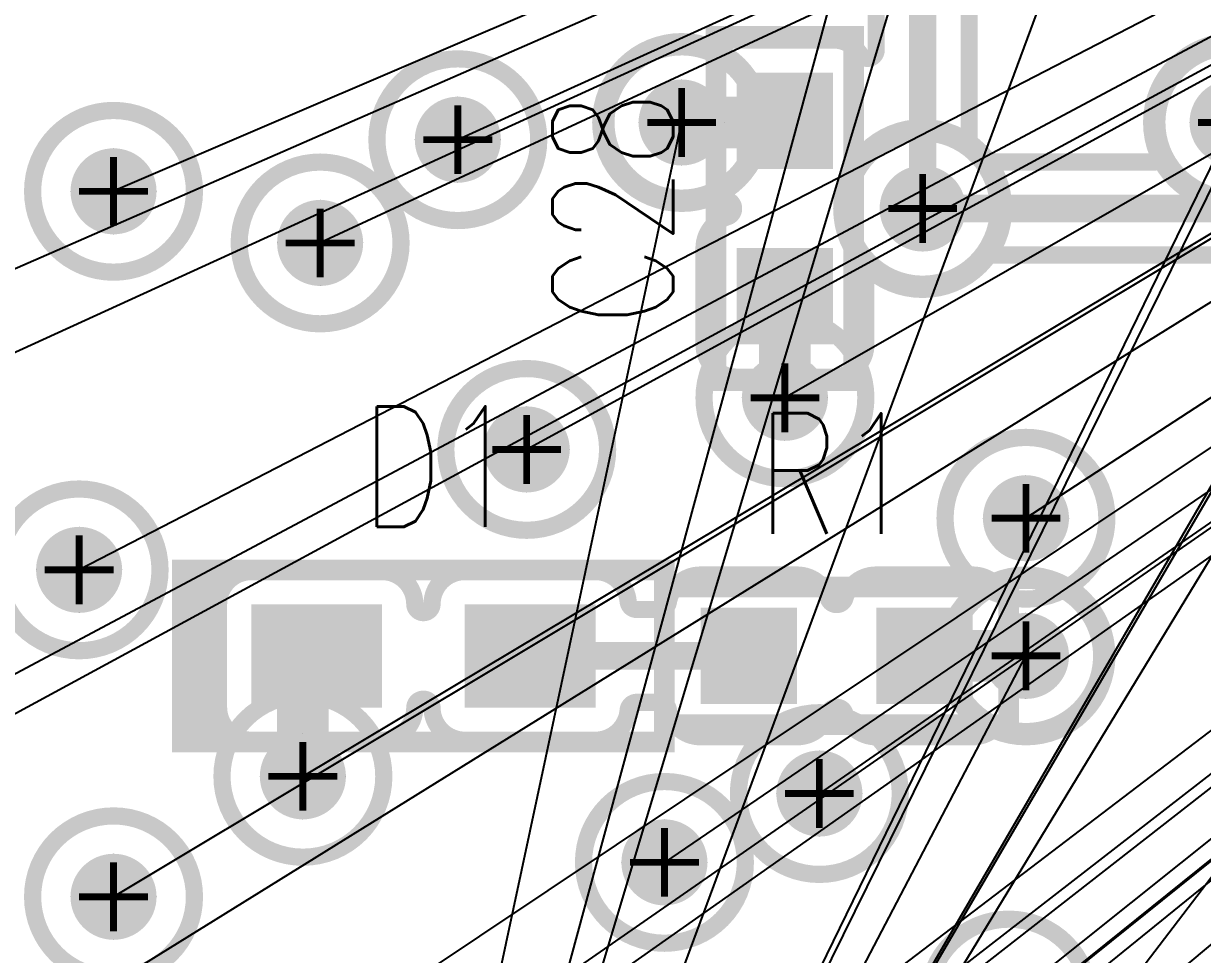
# Model space of a CAD drawing. Extents: x -1.33 to 3.2, y -3.63 to 2.02.
# Drawn here: x -0.9461 to -0.6037, y 0.9182 to 1.1887 of the extents above; entities that cross this region are included whole.
import ezdxf
from ezdxf.enums import TextEntityAlignment as Align

# ---------------------------------------------------------------- set-up
doc = ezdxf.new("R2010")
doc.units = 0
for name, pattern in [('SIG_0', [2, 1, 1]), ('SIG_34', [2, 1, 1]), ('SIG_45', [2, 1, 1]), ('SIG_52', [2, 1, 1])]:
    doc.linetypes.add(name, pattern=pattern)
for name, color, linetype in [('DRIL_PLTE_THRU_01', 16, 'CONTINUOUS'), ('DRIL_PLTE_THRU_02', 106, 'CONTINUOUS'), ('DRIL_PLTE_THRU_03', 255, 'CONTINUOUS'), ('DRIL_PLTE_THRU_04', 176, 'CONTINUOUS'), ('DRIL_SYMBOL', 254, 'CONTINUOUS'), ('LINK_00', 254, 'CONTINUOUS'), ('PADS_BOT', 5, 'CONTINUOUS'), ('PADS_INNER', 1, 'CONTINUOUS'), ('PADS_TOP', 1, 'CONTINUOUS'), ('PART_NAME_123', 255, 'CONTINUOUS'), ('PART_TOP_2DLINE_123', 255, 'CONTINUOUS'), ('POUR_VIATHERM_01', 1, 'CONTINUOUS'), ('POUR_VIATHERM_02', 112, 'CONTINUOUS'), ('POUR_VIATHERM_03', 222, 'CONTINUOUS'), ('POUR_VIATHERM_04', 5, 'CONTINUOUS'), ('POUR_VOID_01', 1, 'CONTINUOUS'), ('POUR_VOID_02', 112, 'CONTINUOUS'), ('POUR_VOID_03', 222, 'CONTINUOUS'), ('POUR_VOID_04', 5, 'CONTINUOUS'), ('TRACE_01', 1, 'CONTINUOUS'), ('TRACE_04', 5, 'CONTINUOUS'), ('VIAPTS', 34, 'CONTINUOUS')]:
    doc.layers.add(name, color=color, linetype=linetype)
doc.styles.add('W0$005', font='simplex', dxfattribs={"width": 0.75})

# ---------------------------------------------------------------- blocks, each defined once
blk = doc.blocks.new('POUR_VOID_713')
at = {"layer": 'POUR_VOID_01', "const_width": 0.005}
blk.add_lwpolyline([(-17.601, -16.666), (-17.601, -16.694, -0.37796), (-17.60931, -16.70343, 0.377959), (-17.6115, -16.70591), (-17.6115, -16.74645, 0.218159), (-17.61063, -16.74834, -0.949594), (-17.63757, -16.78305, 0.605913), (-17.6415, -16.78511), (-17.6415, -16.8045, -0.414214), (-17.651, -16.814), (-17.679, -16.814, -0.414214), (-17.6885, -16.8045), (-17.6885, -16.7765, -0.331681), (-17.68171, -16.7674, 0.745359), (-17.68171, -16.7626, -0.094092), (-17.68486, -16.76098, 0.261598), (-17.68728, -16.7606, -1.415377), (-17.68802, -16.71914, 0.27631), (-17.68551, -16.71858, -0.191165), (-17.679, -16.716), (-17.651, -16.716, -0.251365), (-17.64308, -16.72025, 0.742932), (-17.6385, -16.71887), (-17.6385, -16.70574, 0.353994), (-17.64048, -16.70329, -0.274382), (-17.6476, -16.69671, 0.745359), (-17.6524, -16.69671, -0.331681), (-17.6615, -16.7035), (-17.6895, -16.7035, -0.365973), (-17.69887, -16.69558, 0.365975), (-17.70133, -16.6935), (-17.70804, -16.6935, 0.389979), (-17.71053, -16.69579, -0.389979), (-17.72, -16.7045), (-17.758, -16.7045, -0.412482), (-17.7675, -16.69506, 0.994096), (-17.7725, -16.69506, -0.412482), (-17.782, -16.7045), (-17.82, -16.7045, -0.414214), (-17.8295, -16.695), (-17.8295, -16.665, -0.414214), (-17.82, -16.6555), (-17.782, -16.6555, -0.412482), (-17.7725, -16.66494, 0.994096), (-17.7675, -16.66494, -0.412482), (-17.758, -16.6555), (-17.72, -16.6555, -0.389979), (-17.71053, -16.66421, 0.389979), (-17.70804, -16.6665), (-17.70133, -16.6665, 0.365975), (-17.69887, -16.66442, -0.365973), (-17.6895, -16.6565), (-17.6615, -16.6565, -0.331681), (-17.6524, -16.66329, 0.745359), (-17.6476, -16.66329, -0.331681), (-17.6385, -16.6565), (-17.6105, -16.6565, -0.414214)], format="xyb", close=True, dxfattribs=at)
blk = doc.blocks.new('POUR_VOID_712')
at = {"layer": 'POUR_VOID_01', "const_width": 0.005}
blk.add_lwpolyline([(-17.60202, -16.87415, -1.391878), (-17.60202, -16.91585, 0.260532), (-17.60442, -16.9163, -0.175437), (-17.6105, -16.9185), (-17.6385, -16.9185, -0.331681), (-17.6476, -16.91171, 0.745359), (-17.6524, -16.91171, -0.331681), (-17.6615, -16.9185), (-17.6895, -16.9185, -0.365973), (-17.69887, -16.91058, 0.365975), (-17.70133, -16.9085), (-17.70804, -16.9085, 0.389979), (-17.71053, -16.91079, -0.389979), (-17.72, -16.9195), (-17.758, -16.9195, -0.412482), (-17.7675, -16.91006, 0.994096), (-17.7725, -16.91006, -0.412482), (-17.782, -16.9195), (-17.82, -16.9195, -0.414214), (-17.8295, -16.91), (-17.8295, -16.88, -0.414214), (-17.82, -16.8705), (-17.782, -16.8705, -0.412482), (-17.7725, -16.87994, 0.994096), (-17.7675, -16.87994, -0.412482), (-17.758, -16.8705), (-17.72, -16.8705, -0.389979), (-17.71053, -16.87921, 0.389979), (-17.70804, -16.8815), (-17.70133, -16.8815, 0.365975), (-17.69887, -16.87942, -0.365973), (-17.6895, -16.8715), (-17.6615, -16.8715, -0.331681), (-17.6524, -16.87829, 0.745359), (-17.6476, -16.87829, -0.331681), (-17.6385, -16.8715), (-17.6105, -16.8715, -0.175437), (-17.60442, -16.8737, 0.260532)], format="xyb", close=True, dxfattribs=at)
blk = doc.blocks.new('POUR_VOID_695')
at = {"layer": 'POUR_VOID_01', "const_width": 0.005}
blk.add_lwpolyline([(-17.52969, -16.76135, -1.334168), (-17.52798, -16.71915, 0.260532)], format="xyb", dxfattribs=at)
blk = doc.blocks.new('POUR_OUTLINE_677')
for name in ['POUR_VOID_695', 'POUR_VOID_713', 'POUR_VOID_712']:
    blk.add_blockref(name, (0, 0))
blk = doc.blocks.new('POUR_VIATHERM_785')
at = {"layer": 'POUR_VIATHERM_01'}
for points in [[(-17.805, -16.9175), (-17.805, -16.9175)], [(-17.8175, -16.93), (-17.8175, -16.93)], [(-17.7925, -16.93), (-17.7925, -16.93)], [(-17.805, -16.9425), (-17.805, -16.9425)]]:
    blk.add_lwpolyline(points, dxfattribs=at)
blk = doc.blocks.new('POUR_VIATHERM_823')
at = {"layer": 'POUR_VIATHERM_01'}
for points in [[(-17.74, -16.8225), (-17.74, -16.8225)], [(-17.7525, -16.835), (-17.7525, -16.835)], [(-17.7275, -16.835), (-17.7275, -16.835)], [(-17.74, -16.8475), (-17.74, -16.8475)]]:
    blk.add_lwpolyline(points, dxfattribs=at)
blk = doc.blocks.new('POUR_VIATHERM_824')
at = {"layer": 'POUR_VIATHERM_01'}
for points in [[(-17.8, -16.7625), (-17.8, -16.7625)], [(-17.8125, -16.775), (-17.8125, -16.775)], [(-17.7875, -16.775), (-17.7875, -16.775)], [(-17.8, -16.7875), (-17.8, -16.7875)]]:
    blk.add_lwpolyline(points, dxfattribs=at)
blk = doc.blocks.new('POUR_VIATHERM_825')
at = {"layer": 'POUR_VIATHERM_01'}
for points in [[(-17.76, -16.7325), (-17.76, -16.7325)], [(-17.7725, -16.745), (-17.7725, -16.745)], [(-17.7475, -16.745), (-17.7475, -16.745)], [(-17.76, -16.7575), (-17.76, -16.7575)]]:
    blk.add_lwpolyline(points, dxfattribs=at)
blk = doc.blocks.new('POUR_VIATHERM_826')
at = {"layer": 'POUR_VIATHERM_01'}
for points in [[(-17.7, -16.9425), (-17.7, -16.9425)], [(-17.7125, -16.955), (-17.7125, -16.955)], [(-17.6875, -16.955), (-17.6875, -16.955)], [(-17.7, -16.9675), (-17.7, -16.9675)]]:
    blk.add_lwpolyline(points, dxfattribs=at)
blk = doc.blocks.new('POUR_VIATHERM_828')
at = {"layer": 'POUR_VIATHERM_01'}
for points in [[(-17.655, -16.9225), (-17.655, -16.9225)], [(-17.6675, -16.935), (-17.6675, -16.935)], [(-17.6425, -16.935), (-17.6425, -16.935)], [(-17.655, -16.9475), (-17.655, -16.9475)]]:
    blk.add_lwpolyline(points, dxfattribs=at)
blk = doc.blocks.new('POUR_VIATHERM_829')
at = {"layer": 'POUR_VIATHERM_01'}
for points in [[(-17.595, -16.8425), (-17.595, -16.8425)], [(-17.6075, -16.855), (-17.6075, -16.855)], [(-17.5825, -16.855), (-17.5825, -16.855)], [(-17.595, -16.8675), (-17.595, -16.8675)]]:
    blk.add_lwpolyline(points, dxfattribs=at)
blk = doc.blocks.new('POUR_VIATHERM_831')
at = {"layer": 'POUR_VIATHERM_01'}
for points in [[(-17.87, -16.8575), (-17.87, -16.8575)], [(-17.8825, -16.87), (-17.8825, -16.87)], [(-17.8575, -16.87), (-17.8575, -16.87)], [(-17.87, -16.8825), (-17.87, -16.8825)]]:
    blk.add_lwpolyline(points, dxfattribs=at)
blk = doc.blocks.new('POUR_VIATHERM_850')
at = {"layer": 'POUR_VIATHERM_01'}
for points in [[(-17.6775, -16.82), (-17.6775, -16.82)], [(-17.6525, -16.82), (-17.6525, -16.82)], [(-17.665, -16.8325), (-17.665, -16.8325)]]:
    blk.add_lwpolyline(points, dxfattribs=at)
blk = doc.blocks.new('POUR_VIATHERM_968')
at = {"layer": 'POUR_VIATHERM_01'}
for points in [[(-17.86, -16.9525), (-17.86, -16.9525)], [(-17.8725, -16.965), (-17.8725, -16.965)], [(-17.8475, -16.965), (-17.8475, -16.965)], [(-17.86, -16.9775), (-17.86, -16.9775)]]:
    blk.add_lwpolyline(points, dxfattribs=at)
blk = doc.blocks.new('POUR_VIATHERM_984')
at = {"layer": 'POUR_VIATHERM_01'}
for points in [[(-17.86, -16.7475), (-17.86, -16.7475)], [(-17.8725, -16.76), (-17.8725, -16.76)], [(-17.8475, -16.76), (-17.8475, -16.76)], [(-17.86, -16.7725), (-17.86, -16.7725)]]:
    blk.add_lwpolyline(points, dxfattribs=at)
blk = doc.blocks.new('POUR_HEADER_0')
for name in ['POUR_OUTLINE_677', 'POUR_VIATHERM_825', 'POUR_VIATHERM_984', 'POUR_VIATHERM_824', 'POUR_VIATHERM_850', 'POUR_VIATHERM_823', 'POUR_VIATHERM_829', 'POUR_VIATHERM_831', 'POUR_VIATHERM_785', 'POUR_VIATHERM_828', 'POUR_VIATHERM_826', 'POUR_VIATHERM_968']:
    blk.add_blockref(name, (18, 18))
blk = doc.blocks.new('POUR_VOID_41')
at = {"layer": 'POUR_VOID_04', "const_width": 0.005}
blk.add_lwpolyline([(-17.617, -16.895, 1), (-17.573, -16.895, 1)], format="xyb", close=True, dxfattribs=at)
blk = doc.blocks.new('POUR_VOID_32')
at = {"layer": 'POUR_VOID_04', "const_width": 0.005}
blk.add_lwpolyline([(-17.717, -16.74, 1), (-17.673, -16.74, 1)], format="xyb", close=True, dxfattribs=at)
blk = doc.blocks.new('POUR_VOID_12')
at = {"layer": 'POUR_VOID_04', "const_width": 0.005}
blk.add_lwpolyline([(-17.475, -16.7785), (-17.60645, -16.7785, 0.218159), (-17.60834, -16.77937, -2.690856), (-17.60834, -16.75063, 0.218159), (-17.60645, -16.7515), (-17.55779, -16.7515, 0.529202), (-17.55546, -16.74808, -1.470112), (-17.51454, -16.74808, 0.529202)], format="xyb", dxfattribs=at)
blk = doc.blocks.new('POUR_OUTLINE_4')
for name in ['POUR_VOID_12', 'POUR_VOID_32', 'POUR_VOID_41']:
    blk.add_blockref(name, (0, 0))
blk = doc.blocks.new('POUR_VIATHERM_113')
at = {"layer": 'POUR_VIATHERM_04'}
for points in [[(-17.805, -16.9175), (-17.805, -16.9175)], [(-17.8175, -16.93), (-17.8175, -16.93)], [(-17.7925, -16.93), (-17.7925, -16.93)], [(-17.805, -16.9425), (-17.805, -16.9425)]]:
    blk.add_lwpolyline(points, dxfattribs=at)
blk = doc.blocks.new('POUR_VIATHERM_149')
at = {"layer": 'POUR_VIATHERM_04'}
for points in [[(-17.74, -16.8225), (-17.74, -16.8225)], [(-17.7525, -16.835), (-17.7525, -16.835)], [(-17.7275, -16.835), (-17.7275, -16.835)], [(-17.74, -16.8475), (-17.74, -16.8475)]]:
    blk.add_lwpolyline(points, dxfattribs=at)
blk = doc.blocks.new('POUR_VIATHERM_150')
at = {"layer": 'POUR_VIATHERM_04'}
for points in [[(-17.8, -16.7625), (-17.8, -16.7625)], [(-17.8125, -16.775), (-17.8125, -16.775)], [(-17.7875, -16.775), (-17.7875, -16.775)], [(-17.8, -16.7875), (-17.8, -16.7875)]]:
    blk.add_lwpolyline(points, dxfattribs=at)
blk = doc.blocks.new('POUR_VIATHERM_151')
at = {"layer": 'POUR_VIATHERM_04'}
for points in [[(-17.76, -16.7325), (-17.76, -16.7325)], [(-17.7725, -16.745), (-17.7725, -16.745)], [(-17.7475, -16.745), (-17.7475, -16.745)], [(-17.76, -16.7575), (-17.76, -16.7575)]]:
    blk.add_lwpolyline(points, dxfattribs=at)
blk = doc.blocks.new('POUR_VIATHERM_152')
at = {"layer": 'POUR_VIATHERM_04'}
for points in [[(-17.7, -16.9425), (-17.7, -16.9425)], [(-17.7125, -16.955), (-17.7125, -16.955)], [(-17.6875, -16.955), (-17.6875, -16.955)], [(-17.7, -16.9675), (-17.7, -16.9675)]]:
    blk.add_lwpolyline(points, dxfattribs=at)
blk = doc.blocks.new('POUR_VIATHERM_154')
at = {"layer": 'POUR_VIATHERM_04'}
for points in [[(-17.655, -16.9225), (-17.655, -16.9225)], [(-17.6675, -16.935), (-17.6675, -16.935)], [(-17.6425, -16.935), (-17.6425, -16.935)], [(-17.655, -16.9475), (-17.655, -16.9475)]]:
    blk.add_lwpolyline(points, dxfattribs=at)
blk = doc.blocks.new('POUR_VIATHERM_155')
at = {"layer": 'POUR_VIATHERM_04'}
for points in [[(-17.595, -16.8425), (-17.595, -16.8425)], [(-17.6075, -16.855), (-17.6075, -16.855)], [(-17.5825, -16.855), (-17.5825, -16.855)], [(-17.595, -16.8675), (-17.595, -16.8675)]]:
    blk.add_lwpolyline(points, dxfattribs=at)
blk = doc.blocks.new('POUR_VIATHERM_157')
at = {"layer": 'POUR_VIATHERM_04'}
for points in [[(-17.87, -16.8575), (-17.87, -16.8575)], [(-17.8825, -16.87), (-17.8825, -16.87)], [(-17.8575, -16.87), (-17.8575, -16.87)], [(-17.87, -16.8825), (-17.87, -16.8825)]]:
    blk.add_lwpolyline(points, dxfattribs=at)
blk = doc.blocks.new('POUR_VIATHERM_166')
at = {"layer": 'POUR_VIATHERM_04'}
for points in [[(-17.665, -16.8075), (-17.665, -16.8075)], [(-17.6775, -16.82), (-17.6775, -16.82)], [(-17.6525, -16.82), (-17.6525, -16.82)], [(-17.665, -16.8325), (-17.665, -16.8325)]]:
    blk.add_lwpolyline(points, dxfattribs=at)
blk = doc.blocks.new('POUR_VIATHERM_252')
at = {"layer": 'POUR_VIATHERM_04'}
for points in [[(-17.86, -16.9525), (-17.86, -16.9525)], [(-17.8725, -16.965), (-17.8725, -16.965)], [(-17.8475, -16.965), (-17.8475, -16.965)], [(-17.86, -16.9775), (-17.86, -16.9775)]]:
    blk.add_lwpolyline(points, dxfattribs=at)
blk = doc.blocks.new('POUR_VIATHERM_268')
at = {"layer": 'POUR_VIATHERM_04'}
for points in [[(-17.86, -16.7475), (-17.86, -16.7475)], [(-17.8725, -16.76), (-17.8725, -16.76)], [(-17.8475, -16.76), (-17.8475, -16.76)], [(-17.86, -16.7725), (-17.86, -16.7725)]]:
    blk.add_lwpolyline(points, dxfattribs=at)
blk = doc.blocks.new('POUR_HEADER_1')
for name in ['POUR_OUTLINE_4', 'POUR_VIATHERM_151', 'POUR_VIATHERM_268', 'POUR_VIATHERM_150', 'POUR_VIATHERM_166', 'POUR_VIATHERM_149', 'POUR_VIATHERM_155', 'POUR_VIATHERM_157', 'POUR_VIATHERM_113', 'POUR_VIATHERM_154', 'POUR_VIATHERM_152', 'POUR_VIATHERM_252']:
    blk.add_blockref(name, (18, 18))
blk = doc.blocks.new('POUR_VOID_1997')
at = {"layer": 'POUR_VOID_02', "const_width": 0.005}
blk.add_lwpolyline([(-17.7185, -16.74, 1), (-17.6715, -16.74, 1)], format="xyb", close=True, dxfattribs=at)
blk = doc.blocks.new('POUR_VOID_1996')
at = {"layer": 'POUR_VOID_02', "const_width": 0.005}
blk.add_lwpolyline([(-17.6485, -16.765, 1), (-17.6015, -16.765, 1)], format="xyb", close=True, dxfattribs=at)
blk = doc.blocks.new('POUR_VOID_1992')
at = {"layer": 'POUR_VOID_02', "const_width": 0.005}
blk.add_lwpolyline([(-17.6185, -16.895, 1), (-17.5715, -16.895, 1)], format="xyb", close=True, dxfattribs=at)
blk = doc.blocks.new('POUR_VOID_1991')
at = {"layer": 'POUR_VOID_02', "const_width": 0.005}
blk.add_lwpolyline([(-17.5585, -16.74, 1), (-17.5115, -16.74, 1)], format="xyb", close=True, dxfattribs=at)
blk = doc.blocks.new('POUR_OUTLINE_1921')
for name in ['POUR_VOID_1997', 'POUR_VOID_1991', 'POUR_VOID_1996', 'POUR_VOID_1992']:
    blk.add_blockref(name, (0, 0))
blk = doc.blocks.new('POUR_VIATHERM_2050')
at = {"layer": 'POUR_VIATHERM_02'}
for points in [[(-17.805, -16.9175), (-17.805, -16.9175)], [(-17.8175, -16.93), (-17.8175, -16.93)], [(-17.7925, -16.93), (-17.7925, -16.93)], [(-17.805, -16.9425), (-17.805, -16.9425)]]:
    blk.add_lwpolyline(points, dxfattribs=at)
blk = doc.blocks.new('POUR_VIATHERM_2087')
at = {"layer": 'POUR_VIATHERM_02'}
for points in [[(-17.74, -16.8225), (-17.74, -16.8225)], [(-17.7525, -16.835), (-17.7525, -16.835)], [(-17.7275, -16.835), (-17.7275, -16.835)], [(-17.74, -16.8475), (-17.74, -16.8475)]]:
    blk.add_lwpolyline(points, dxfattribs=at)
blk = doc.blocks.new('POUR_VIATHERM_2088')
at = {"layer": 'POUR_VIATHERM_02'}
for points in [[(-17.8, -16.7625), (-17.8, -16.7625)], [(-17.8125, -16.775), (-17.8125, -16.775)], [(-17.7875, -16.775), (-17.7875, -16.775)], [(-17.8, -16.7875), (-17.8, -16.7875)]]:
    blk.add_lwpolyline(points, dxfattribs=at)
blk = doc.blocks.new('POUR_VIATHERM_2089')
at = {"layer": 'POUR_VIATHERM_02'}
for points in [[(-17.76, -16.7325), (-17.76, -16.7325)], [(-17.7725, -16.745), (-17.7725, -16.745)], [(-17.7475, -16.745), (-17.7475, -16.745)], [(-17.76, -16.7575), (-17.76, -16.7575)]]:
    blk.add_lwpolyline(points, dxfattribs=at)
blk = doc.blocks.new('POUR_VIATHERM_2090')
at = {"layer": 'POUR_VIATHERM_02'}
for points in [[(-17.7, -16.9425), (-17.7, -16.9425)], [(-17.7125, -16.955), (-17.7125, -16.955)], [(-17.6875, -16.955), (-17.6875, -16.955)], [(-17.7, -16.9675), (-17.7, -16.9675)]]:
    blk.add_lwpolyline(points, dxfattribs=at)
blk = doc.blocks.new('POUR_VIATHERM_2092')
at = {"layer": 'POUR_VIATHERM_02'}
for points in [[(-17.655, -16.9225), (-17.655, -16.9225)], [(-17.6675, -16.935), (-17.6675, -16.935)], [(-17.6425, -16.935), (-17.6425, -16.935)], [(-17.655, -16.9475), (-17.655, -16.9475)]]:
    blk.add_lwpolyline(points, dxfattribs=at)
blk = doc.blocks.new('POUR_VIATHERM_2093')
at = {"layer": 'POUR_VIATHERM_02'}
for points in [[(-17.595, -16.8425), (-17.595, -16.8425)], [(-17.6075, -16.855), (-17.6075, -16.855)], [(-17.5825, -16.855), (-17.5825, -16.855)], [(-17.595, -16.8675), (-17.595, -16.8675)]]:
    blk.add_lwpolyline(points, dxfattribs=at)
blk = doc.blocks.new('POUR_VIATHERM_2095')
at = {"layer": 'POUR_VIATHERM_02'}
for points in [[(-17.87, -16.8575), (-17.87, -16.8575)], [(-17.8825, -16.87), (-17.8825, -16.87)], [(-17.8575, -16.87), (-17.8575, -16.87)], [(-17.87, -16.8825), (-17.87, -16.8825)]]:
    blk.add_lwpolyline(points, dxfattribs=at)
blk = doc.blocks.new('POUR_VIATHERM_2104')
at = {"layer": 'POUR_VIATHERM_02'}
for points in [[(-17.665, -16.8075), (-17.665, -16.8075)], [(-17.6775, -16.82), (-17.6775, -16.82)], [(-17.6525, -16.82), (-17.6525, -16.82)], [(-17.665, -16.8325), (-17.665, -16.8325)]]:
    blk.add_lwpolyline(points, dxfattribs=at)
blk = doc.blocks.new('POUR_VIATHERM_2193')
at = {"layer": 'POUR_VIATHERM_02'}
for points in [[(-17.86, -16.9525), (-17.86, -16.9525)], [(-17.8725, -16.965), (-17.8725, -16.965)], [(-17.8475, -16.965), (-17.8475, -16.965)], [(-17.86, -16.9775), (-17.86, -16.9775)]]:
    blk.add_lwpolyline(points, dxfattribs=at)
blk = doc.blocks.new('POUR_VIATHERM_2209')
at = {"layer": 'POUR_VIATHERM_02'}
for points in [[(-17.86, -16.7475), (-17.86, -16.7475)], [(-17.8725, -16.76), (-17.8725, -16.76)], [(-17.8475, -16.76), (-17.8475, -16.76)], [(-17.86, -16.7725), (-17.86, -16.7725)]]:
    blk.add_lwpolyline(points, dxfattribs=at)
blk = doc.blocks.new('POUR_HEADER_2')
for name in ['POUR_OUTLINE_1921', 'POUR_VIATHERM_2089', 'POUR_VIATHERM_2209', 'POUR_VIATHERM_2088', 'POUR_VIATHERM_2104', 'POUR_VIATHERM_2087', 'POUR_VIATHERM_2093', 'POUR_VIATHERM_2095', 'POUR_VIATHERM_2050', 'POUR_VIATHERM_2092', 'POUR_VIATHERM_2090', 'POUR_VIATHERM_2193']:
    blk.add_blockref(name, (18, 18))
blk = doc.blocks.new('POUR_VOID_1835')
at = {"layer": 'POUR_VOID_03', "const_width": 0.005}
blk.add_lwpolyline([(-17.8835, -16.76, 1), (-17.8365, -16.76, 1)], format="xyb", close=True, dxfattribs=at)
blk = doc.blocks.new('POUR_VOID_1834')
at = {"layer": 'POUR_VOID_03', "const_width": 0.005}
blk.add_lwpolyline([(-17.8935, -16.87, 1), (-17.8465, -16.87, 1)], format="xyb", close=True, dxfattribs=at)
blk = doc.blocks.new('POUR_VOID_1832')
at = {"layer": 'POUR_VOID_03', "const_width": 0.005}
blk.add_lwpolyline([(-17.8835, -16.965, 1), (-17.8365, -16.965, 1)], format="xyb", close=True, dxfattribs=at)
blk = doc.blocks.new('POUR_VOID_1828')
at = {"layer": 'POUR_VOID_03', "const_width": 0.005}
blk.add_lwpolyline([(-17.7835, -16.745, 1), (-17.7365, -16.745, 1)], format="xyb", close=True, dxfattribs=at)
blk = doc.blocks.new('POUR_VOID_1827')
at = {"layer": 'POUR_VOID_03', "const_width": 0.005}
blk.add_lwpolyline([(-17.8235, -16.775, 1), (-17.7765, -16.775, 1)], format="xyb", close=True, dxfattribs=at)
blk = doc.blocks.new('POUR_VOID_1826')
at = {"layer": 'POUR_VOID_03', "const_width": 0.005}
blk.add_lwpolyline([(-17.8285, -16.93, 1), (-17.7815, -16.93, 1)], format="xyb", close=True, dxfattribs=at)
blk = doc.blocks.new('POUR_VOID_1818')
at = {"layer": 'POUR_VOID_03', "const_width": 0.005}
blk.add_lwpolyline([(-17.7635, -16.835, 1), (-17.7165, -16.835, 1)], format="xyb", close=True, dxfattribs=at)
blk = doc.blocks.new('POUR_VOID_1812')
at = {"layer": 'POUR_VOID_03', "const_width": 0.005}
blk.add_lwpolyline([(-17.6485, -16.765, 1), (-17.6015, -16.765, 1)], format="xyb", close=True, dxfattribs=at)
blk = doc.blocks.new('POUR_VOID_1811')
at = {"layer": 'POUR_VOID_03', "const_width": 0.005}
blk.add_lwpolyline([(-17.6885, -16.82, 1), (-17.6415, -16.82, 1)], format="xyb", close=True, dxfattribs=at)
blk = doc.blocks.new('POUR_VOID_1810')
at = {"layer": 'POUR_VOID_03', "const_width": 0.005}
blk.add_lwpolyline([(-17.6785, -16.935, 1), (-17.6315, -16.935, 1)], format="xyb", close=True, dxfattribs=at)
blk = doc.blocks.new('POUR_VOID_1809')
at = {"layer": 'POUR_VOID_03', "const_width": 0.005}
blk.add_lwpolyline([(-17.7235, -16.955, 1), (-17.6765, -16.955, 1)], format="xyb", close=True, dxfattribs=at)
blk = doc.blocks.new('POUR_VOID_1801')
at = {"layer": 'POUR_VOID_03', "const_width": 0.005}
blk.add_lwpolyline([(-17.6185, -16.855, 1), (-17.5715, -16.855, 1)], format="xyb", close=True, dxfattribs=at)
blk = doc.blocks.new('POUR_VOID_1800')
at = {"layer": 'POUR_VOID_03', "const_width": 0.005}
blk.add_lwpolyline([(-17.6235, -16.995, 1), (-17.5765, -16.995, 1)], format="xyb", close=True, dxfattribs=at)
blk = doc.blocks.new('POUR_VOID_1791')
at = {"layer": 'POUR_VOID_03', "const_width": 0.005}
blk.add_lwpolyline([(-17.40952, -16.70152, -1.484587), (-17.39745, -16.74337, -0.331188), (-17.40717, -16.76969, -2.659352), (-17.43783, -16.76531, -0.67863), (-17.41755, -16.72663, -0.202255), (-17.41548, -16.70848, -0.187267), (-17.43175, -16.71343, -1.216147), (-17.47521, -16.69801, -0.315726), (-17.5, -16.68734, -3.525319), (-17.5, -16.66266, -0.991429), (-17.45979, -16.68699, -0.070094), (-17.45325, -16.68657, -1.201829)], format="xyb", close=True, dxfattribs=at)
blk = doc.blocks.new('POUR_OUTLINE_1392')
for name in ['POUR_VOID_1791', 'POUR_VOID_1828', 'POUR_VOID_1835', 'POUR_VOID_1812', 'POUR_VOID_1827', 'POUR_VOID_1811', 'POUR_VOID_1818', 'POUR_VOID_1801', 'POUR_VOID_1834', 'POUR_VOID_1826', 'POUR_VOID_1810', 'POUR_VOID_1809', 'POUR_VOID_1832', 'POUR_VOID_1800']:
    blk.add_blockref(name, (0, 0))
blk = doc.blocks.new('POUR_VIATHERM_1900')
at = {"layer": 'POUR_VIATHERM_03'}
for points in [[(-17.535, -16.7275), (-17.535, -16.7275)], [(-17.5475, -16.74), (-17.5475, -16.74)], [(-17.5225, -16.74), (-17.5225, -16.74)], [(-17.535, -16.7525), (-17.535, -16.7525)]]:
    blk.add_lwpolyline(points, dxfattribs=at)
blk = doc.blocks.new('POUR_VIATHERM_1903')
at = {"layer": 'POUR_VIATHERM_03'}
for points in [[(-17.695, -16.7275), (-17.695, -16.7275)], [(-17.7075, -16.74), (-17.7075, -16.74)], [(-17.6825, -16.74), (-17.6825, -16.74)], [(-17.695, -16.7525), (-17.695, -16.7525)]]:
    blk.add_lwpolyline(points, dxfattribs=at)
blk = doc.blocks.new('POUR_VIATHERM_1919')
at = {"layer": 'POUR_VIATHERM_03'}
for points in [[(-17.595, -16.8825), (-17.595, -16.8825)], [(-17.6075, -16.895), (-17.6075, -16.895)], [(-17.5825, -16.895), (-17.5825, -16.895)], [(-17.595, -16.9075), (-17.595, -16.9075)]]:
    blk.add_lwpolyline(points, dxfattribs=at)
blk = doc.blocks.new('POUR_HEADER_3')
for name in ['POUR_OUTLINE_1392', 'POUR_VIATHERM_1903', 'POUR_VIATHERM_1900', 'POUR_VIATHERM_1919']:
    blk.add_blockref(name, (18, 15.915))
blk = doc.blocks.new('SMOOTH_0$006')
at = {"const_width": 0.003}
blk.add_lwpolyline([(-0.0015, 0, 1), (0.0015, 0, 1)], format="xyb", close=True, dxfattribs=at)
blk = doc.blocks.new('PART_BODY_TOP_24')
at = {"layer": 'PART_TOP_2DLINE_123', "const_width": 0.006}
blk.add_lwpolyline([(-0.05, -0.02), (0.05, -0.02), (0.05, 0.02), (-0.05, 0.02)], close=True, dxfattribs=at)
at = {"layer": 'PART_TOP_2DLINE_123'}
for p in [(-0.05, 0.02), (0.05, 0.02), (-0.05, -0.02), (0.05, -0.02)]:
    blk.add_blockref('SMOOTH_0$006', p, dxfattribs=at)
blk = doc.blocks.new('DRIL_HOLE_0')
blk.add_lwpolyline([(0, 0, 1), (0, 0, 1)], format="xyb", close=True)
blk = doc.blocks.new('PAD_10')
blk.add_lwpolyline([(0, 0, 1), (0, 0, 1)], format="xyb", close=True)
blk = doc.blocks.new('PAD_12')
at = {"const_width": 0.028}
blk.add_lwpolyline([(-0.014, 0), (0.014, 0)], dxfattribs=at)
blk = doc.blocks.new('STK_TOP_8')
at = {"layer": 'DRIL_PLTE_THRU_01'}
blk.add_blockref('DRIL_HOLE_0', (0, 0), dxfattribs=at)
at = {"layer": 'DRIL_PLTE_THRU_02'}
blk.add_blockref('DRIL_HOLE_0', (0, 0), dxfattribs=at)
at = {"layer": 'DRIL_PLTE_THRU_03'}
blk.add_blockref('DRIL_HOLE_0', (0, 0), dxfattribs=at)
at = {"layer": 'DRIL_PLTE_THRU_04'}
blk.add_blockref('DRIL_HOLE_0', (0, 0), dxfattribs=at)
at = {"layer": 'PADS_BOT'}
blk.add_blockref('PAD_10', (0, 0), dxfattribs=at)
at = {"layer": 'PADS_INNER'}
blk.add_blockref('PAD_10', (0, 0), dxfattribs=at)
at = {"layer": 'PADS_TOP'}
blk.add_blockref('PAD_12', (0, 0), dxfattribs=at)
blk = doc.blocks.new('SYM_TOP_6')
for name, p in [('PART_BODY_TOP_24', (0, 0)), ('STK_TOP_8', (-0.0255, 0)), ('STK_TOP_8', (0.0255, 0))]:
    blk.add_blockref(name, p)
blk = doc.blocks.new('PART_TOP_26')
blk.add_blockref('SYM_TOP_6', (0, 0))
at = {"layer": 'PART_NAME_123', "style": 'W0$005', "width": 0.75}
blk.add_text('C28', height=0.035, rotation=-180, dxfattribs=at).set_placement((0, -0.05), align=Align.MIDDLE_CENTER)
blk = doc.blocks.new('PART_TOP_110')
blk.add_blockref('SYM_TOP_6', (0, 0))
at = {"layer": 'PART_NAME_123', "style": 'W0$005', "width": 0.75}
blk.add_text('R1', height=0.035, dxfattribs=at).set_placement((0, 0.053), align=Align.MIDDLE_CENTER)
blk = doc.blocks.new('PART_BODY_TOP_36')
at = {"layer": 'PART_TOP_2DLINE_123', "const_width": 0.006}
blk.add_lwpolyline([(0.07, 0.025), (-0.07, 0.025), (-0.07, -0.025), (0.07, -0.025)], close=True, dxfattribs=at)
for points in [[(0.06, -0.025), (0.06, 0.025)], [(0.065, -0.025), (0.065, 0.025)]]:
    blk.add_lwpolyline(points, dxfattribs=at)
at = {"layer": 'PART_TOP_2DLINE_123'}
for p in [(-0.07, 0.025), (0.06, 0.025), (0.065, 0.025), (0.07, 0.025), (-0.07, -0.025), (0.06, -0.025), (0.065, -0.025), (0.07, -0.025)]:
    blk.add_blockref('SMOOTH_0$006', p, dxfattribs=at)
blk = doc.blocks.new('PAD_41')
at = {"const_width": 0.03}
blk.add_lwpolyline([(-0.019, 0), (0.019, 0)], dxfattribs=at)
blk = doc.blocks.new('STK_TOP_30')
at = {"layer": 'DRIL_PLTE_THRU_01'}
blk.add_blockref('DRIL_HOLE_0', (0, 0), dxfattribs=at)
at = {"layer": 'DRIL_PLTE_THRU_02'}
blk.add_blockref('DRIL_HOLE_0', (0, 0), dxfattribs=at)
at = {"layer": 'DRIL_PLTE_THRU_03'}
blk.add_blockref('DRIL_HOLE_0', (0, 0), dxfattribs=at)
at = {"layer": 'DRIL_PLTE_THRU_04'}
blk.add_blockref('DRIL_HOLE_0', (0, 0), dxfattribs=at)
at = {"layer": 'PADS_BOT'}
blk.add_blockref('PAD_10', (0, 0), dxfattribs=at)
at = {"layer": 'PADS_INNER'}
blk.add_blockref('PAD_10', (0, 0), dxfattribs=at)
at = {"layer": 'PADS_TOP'}
blk.add_blockref('PAD_41', (0, 0), dxfattribs=at)
blk = doc.blocks.new('SYM_TOP_18')
for name, p in [('PART_BODY_TOP_36', (0, 0)), ('STK_TOP_30', (-0.031, 0)), ('STK_TOP_30', (0.031, 0))]:
    blk.add_blockref(name, p)
blk = doc.blocks.new('PART_TOP_140')
blk.add_blockref('SYM_TOP_18', (0, 0))
at = {"layer": 'PART_NAME_123', "style": 'W0$005', "width": 0.75}
blk.add_text('D1', height=0.035, rotation=-180, dxfattribs=at).set_placement((-0.005, -0.055), align=Align.MIDDLE_CENTER)
blk = doc.blocks.new('SMOOTH_0$015')
at = {"const_width": 0.0075}
blk.add_lwpolyline([(-0.00375, 0, 1), (0.00375, 0, 1)], format="xyb", close=True, dxfattribs=at)
blk = doc.blocks.new('SMOOTH_0$008')
at = {"const_width": 0.004}
blk.add_lwpolyline([(-0.002, 0, 1), (0.002, 0, 1)], format="xyb", close=True, dxfattribs=at)
blk = doc.blocks.new('DRIL_SYMBOL_0$012')
at = {"layer": 'DRIL_SYMBOL', "const_width": 0.002}
for points in [[(0, -0.01), (0, 0.01)], [(-0.01, 0), (0.01, 0)]]:
    blk.add_lwpolyline(points, dxfattribs=at)
blk = doc.blocks.new('DRIL_HOLE_0$012')
at = {"const_width": 0.006}
blk.add_lwpolyline([(-0.003, 0, 1), (0.003, 0, 1)], format="xyb", close=True, dxfattribs=at)
blk.add_blockref('DRIL_SYMBOL_0$012', (0, 0))
blk = doc.blocks.new('PAD_66')
at = {"const_width": 0.0125}
blk.add_lwpolyline([(0, -0.00625, 1), (0, 0.00625, 1)], format="xyb", close=True, dxfattribs=at)
blk = doc.blocks.new('STK_TOP_3')
at = {"layer": 'DRIL_PLTE_THRU_01'}
blk.add_blockref('DRIL_HOLE_0$012', (0, 0), dxfattribs=at)
at = {"layer": 'DRIL_PLTE_THRU_02'}
blk.add_blockref('DRIL_HOLE_0$012', (0, 0), dxfattribs=at)
at = {"layer": 'DRIL_PLTE_THRU_03'}
blk.add_blockref('DRIL_HOLE_0$012', (0, 0), dxfattribs=at)
at = {"layer": 'DRIL_PLTE_THRU_04'}
blk.add_blockref('DRIL_HOLE_0$012', (0, 0), dxfattribs=at)
at = {"layer": 'PADS_BOT'}
blk.add_blockref('PAD_66', (0, 0), dxfattribs=at)
at = {"layer": 'PADS_INNER'}
blk.add_blockref('PAD_66', (0, 0), dxfattribs=at)
at = {"layer": 'PADS_TOP'}
blk.add_blockref('PAD_66', (0, 0), dxfattribs=at)
blk = doc.blocks.new('SYM_TOP_1')
blk.add_blockref('STK_TOP_3', (0, 0))

msp = doc.modelspace()

# ---------------------------------------------------------------- linework, layer by layer
at = {"layer": 'LINK_00', "linetype": 'SIG_52'}
for q in [(-0.22, 1.71), (-0.27, 1.62), (-0.37, 1.61), (-0.11, 1.585), (-0.58, 1.575), (-0.625, 1.515), (-0.61, 1.305), (-0.595, 1.16), (-0.755, 1.16), (-0.57, 1.085), (-0.655, 1.005)]:
    msp.add_line((-0.88, 0.575), q, dxfattribs=at)
at = {"layer": 'LINK_00', "linetype": 'SIG_0'}
for q in [(-1.065, 1.04), (-1.065, 0.925), (-1.065, 0.82), (-1.065, 0.535), (-1.065, 0.72), (-1.065, 0.63), (-1.025, 0.605), (-1, 1.095), (-0.995, 0.975), (-0.976, 0.815), (-0.975, 0.675), (-0.93, 1.03), (-0.92, 0.935), (-0.92, 1.14), (-0.865, 0.97), (-0.86, 1.125), (-0.84, 0.7855), (-0.82, 0.88), (-0.82, 1.155), (-0.8, 1.065), (-0.8, 0.7855), (-0.76, 0.945), (-0.755, 0.815), (-0.725, 1.08), (-0.715, 0.965), (-0.66, 0.905), (-0.655, 1.045)]:
    msp.add_line((0.28, 1.655), q, dxfattribs=at)
at = {"layer": 'TRACE_01', "linetype": 'SIG_45', "const_width": 0.008}
msp.add_lwpolyline([(-0.685, 1.135), (-0.685, 1.22), (-0.6845, 1.22)], dxfattribs=at)
at = {"layer": 'TRACE_01', "linetype": 'SIG_52', "const_width": 0.015}
for points in [[(-0.755, 1.16), (-0.7255, 1.16), (-0.725, 1.1605)], [(-0.6845, 1.005), (-0.655, 1.005)]]:
    msp.add_lwpolyline(points, dxfattribs=at)
at = {"layer": 'TRACE_01', "linetype": 'SIG_0', "const_width": 0.015}
for points in [[(-0.725, 1.08), (-0.725, 1.1095)], [(-0.865, 0.97), (-0.865, 1.005), (-0.861, 1.005)]]:
    msp.add_lwpolyline(points, dxfattribs=at)
at = {"layer": 'TRACE_01', "linetype": 'SIG_34', "const_width": 0.008}
msp.add_lwpolyline([(-0.799, 1.005), (-0.7355, 1.005)], dxfattribs=at)
at = {"layer": 'TRACE_04', "linetype": 'SIG_45', "const_width": 0.008}
msp.add_lwpolyline([(-0.685, 1.135), (-0.535, 1.135), (-0.52, 1.15), (-0.48, 1.15)], dxfattribs=at)

# ---------------------------------------------------------------- block references
at = {"linetype": 'SIG_0'}
for name in ['POUR_HEADER_0', 'POUR_HEADER_1', 'POUR_HEADER_2']:
    msp.add_blockref(name, (-1.06, -0.1), dxfattribs=at)
at = {"linetype": 'SIG_52'}
msp.add_blockref('POUR_HEADER_3', (-1.06, 1.985), dxfattribs=at)
for name, p, rotation in [('PART_TOP_26', (-0.725, 1.135), 270), ('PART_TOP_140', (-0.83, 1.005), 180)]:
    msp.add_blockref(name, p, dxfattribs=dict(rotation=rotation))
msp.add_blockref('PART_TOP_110', (-0.71, 1.005))
at = {"layer": 'TRACE_01'}
for name, p in [('SMOOTH_0$015', (-0.755, 1.16)), ('SMOOTH_0$015', (-0.7255, 1.16)), ('SMOOTH_0$015', (-0.725, 1.1605)), ('SMOOTH_0$008', (-0.685, 1.135)), ('SMOOTH_0$015', (-0.725, 1.1095)), ('SMOOTH_0$015', (-0.725, 1.08)), ('SMOOTH_0$015', (-0.865, 1.005)), ('SMOOTH_0$015', (-0.861, 1.005)), ('SMOOTH_0$015', (-0.6845, 1.005)), ('SMOOTH_0$015', (-0.655, 1.005)), ('SMOOTH_0$008', (-0.799, 1.005)), ('SMOOTH_0$008', (-0.7355, 1.005)), ('SMOOTH_0$015', (-0.865, 0.97))]:
    msp.add_blockref(name, p, dxfattribs=at)
at = {"layer": 'TRACE_04'}
msp.add_blockref('SMOOTH_0$008', (-0.685, 1.135), dxfattribs=at)
at = {"layer": 'VIAPTS', "linetype": 'SIG_52'}
for p in [(-0.755, 1.16), (-0.595, 1.16), (-0.655, 1.005)]:
    msp.add_blockref('SYM_TOP_1', p, dxfattribs=at)
at = {"layer": 'VIAPTS', "linetype": 'SIG_0'}
for p in [(-0.82, 1.155), (-0.92, 1.14), (-0.86, 1.125), (-0.725, 1.08), (-0.8, 1.065), (-0.655, 1.045), (-0.93, 1.03), (-0.865, 0.97), (-0.715, 0.965), (-0.76, 0.945), (-0.92, 0.935)]:
    msp.add_blockref('SYM_TOP_1', p, dxfattribs=at)
at = {"layer": 'VIAPTS', "linetype": 'SIG_45'}
msp.add_blockref('SYM_TOP_1', (-0.685, 1.135), dxfattribs=at)

doc.saveas('drawing.dxf')
